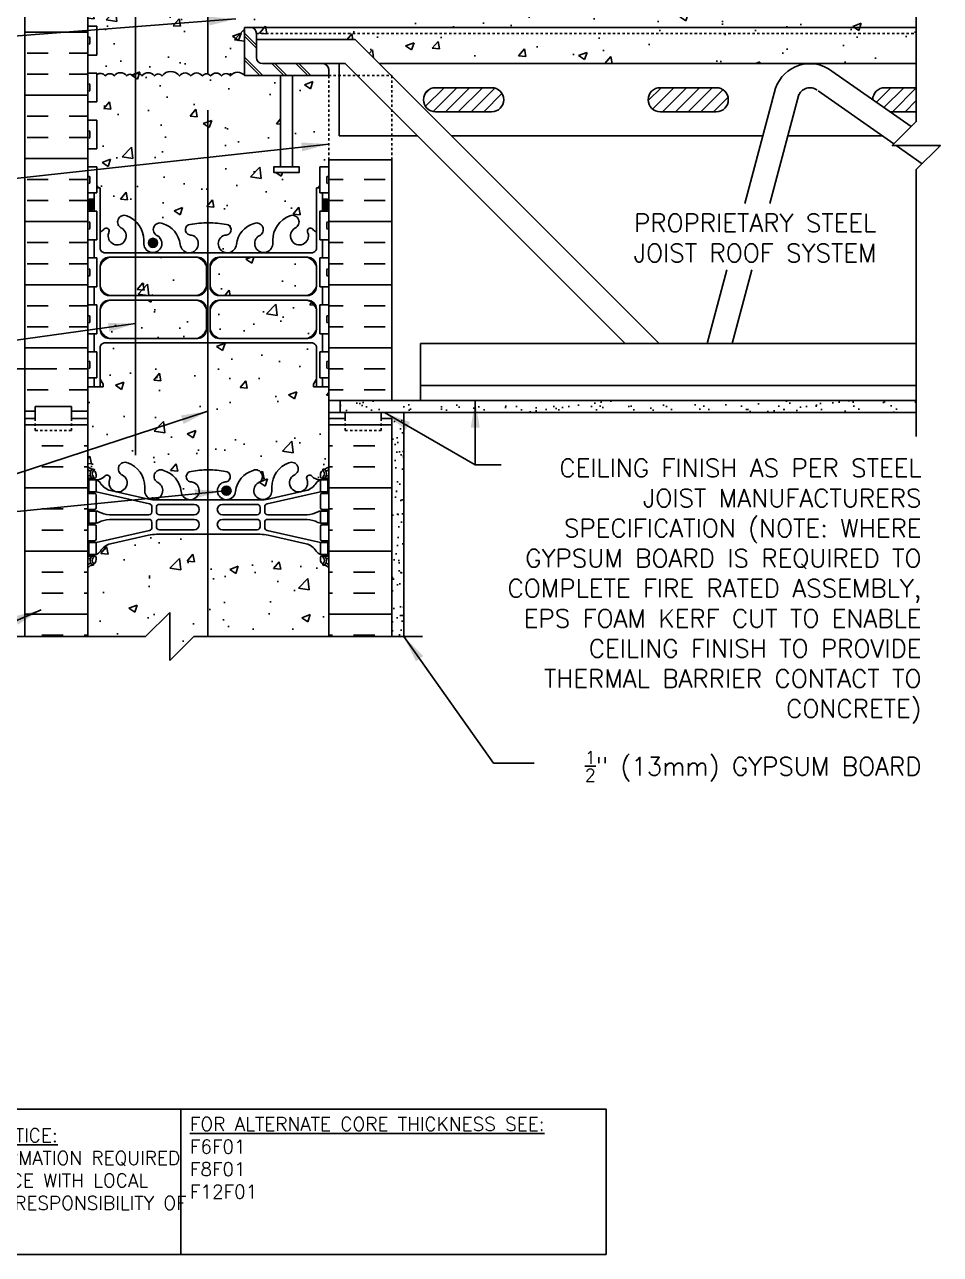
# Model space of a CAD drawing. Header units: inches. Extents: x 186.1 to 244.3, y 174.6 to 253.3.
# Drawn here: x 206.3 to 244.3, y 174.6 to 225.7 of the extents above; entities that cross this region are included whole.
import ezdxf

# ---------------------------------------------------------------- set-up
doc = ezdxf.new("R2010")
doc.units = ezdxf.units.IN
doc.header["$LTSCALE"] = 0.5
doc.header["$MEASUREMENT"] = 0
doc.linetypes.add('DASHED2', pattern=[0.375, 0.25, -0.125])
doc.linetypes.add('HIDDEN2', pattern=[0.1875, 0.125, -0.0625])
for name, color, linetype in [('HATCH', 12, 'Continuous'), ('Hidden2', 12, 'HIDDEN2'), ('line25', 2, 'Continuous'), ('LINE3', 3, 'Continuous'), ('LINE50', 5, 'Continuous'), ('LINE9', 9, 'Continuous'), ('TEXT', 4, 'Continuous'), ('Web_Edge', 9, 'Continuous')]:
    doc.layers.add(name, color=color, linetype=linetype)
doc.styles.add('DIM', font='romans.shx', dxfattribs={"width": 0.7})
doc.styles.add('ROMANS', font='romans.shx', dxfattribs={"height": 0.75})
doc.styles.get("Standard").update_dxf_attribs({"font": 'romans.shx', "height": 0.75})
doc.dimstyles.new('ext_12', dxfattribs={"dimscale": 12, "dimtxt": 0.075, "dimasz": 0.09375, "dimexe": 0.09375, "dimexo": 0.0625, "dimgap": 0.0625, "dimtad": 1, "dimdec": 1, "dimzin": 2, "dimdsep": 46, "dimlunit": 4, "dimtxsty": 'DIM', "dimcen": 0.09, "dimdle": 0.09375, "dimclrt": 4, "dimadec": 0, "dimazin": 0, "dimtfac": 1, "dimtdec": 1, "dimtmove": 2, "dimatfit": 3, "dimfxl": 1, "dimfrac": 2, "dimtolj": 1, "dimtzin": 0, "dimarcsym": 0})

msp = doc.modelspace()

# ---------------------------------------------------------------- hatches: boundary and pattern name
at = {"layer": 'HATCH'}
h = msp.add_hatch(dxfattribs=at)
h.set_pattern_fill('AR-CONC', color=256, scale=0.5)
h.set_pattern_definition([(50, (0, 0), (3.5863, -0.31376), [0.375, -4.125]), (355, (0, 0), (-0.693757, 3.76096), [0.3, -3.3]), (100.4514, (0.299, -0.026), (2.892544, 3.4472), [0.3187, -3.50571]), (46.1842, (0, 1), (5.336207, -0.827596), [0.5625, -6.1875]), (96.6356, (0.4447, 0.931), (4.67331, 4.87059), [0.47805, -5.25857]), (351.1842, (0, 1), (4.67331, 4.87059), [0.45, -4.95]), (21, (0.5, 0.75), (2.984535, -2.013094), [0.375, -4.125]), (326, (0.5, 0.75), (1.216577, 3.62575), [0.3, -3.3]), (71.4514, (0.7487, 0.5822), (4.201112, 1.612656), [0.3187, -3.50571]), (37.5, (0, 0), (0.0607993, 1.6644693), [0, -3.26, 0, -3.35, 0, -3.3125]), (7.5, (0, 0), (1.315348, 1.972059), [0, -1.91, 0, -3.185, 0, -1.2625]), (327.5, (-1.115, 0), (2.669112, -0.1127744), [0, -1.25, 0, -3.9, 0, -5.175]), (317.5, (-1.615, 0), (2.915931, 0.500525), [0, -1.625, 0, -2.59, 0, -3.675])])
h.paths.add_polyline_path([(218.882, 203.116, 0.08841), (218.736, 203.213), (218.646, 203.213), (218.646, 203.255, -0.249069), (218.536, 203.462), (218.536, 203.529, -0.414214), (218.598, 203.592), (218.646, 203.592), (218.646, 203.662), (218.541, 203.662, -0.155529), (218.365, 203.796, 0.180914), (217.947, 204.107), (216.366, 204.46, 0.054974), (216.039, 204.496), (213.882, 204.496), (211.724, 204.496, 0.054974), (211.397, 204.46), (209.816, 204.107, 0.180914), (209.398, 203.796, -0.155529), (209.223, 203.662), (209.118, 203.662), (209.118, 203.592), (209.165, 203.592, -0.414214), (209.228, 203.529), (209.228, 203.462, -0.249069), (209.118, 203.255), (209.118, 203.213), (209.028, 203.213, 0.088416), (208.882, 203.116), (208.882, 200.249), (211.278, 200.249), (212.278, 201.249), (212.278, 200.249), (212.278, 199.249), (213.278, 200.249), (218.882, 200.249)])
h.paths.add_polyline_path([(218.882, 210.628), (218.252, 210.628), (218.252, 210.74), (218.372, 210.94), (218.372, 212.302, 0.268138), (218.21, 212.45), (209.553, 212.45, 0.268156), (209.392, 212.302), (209.392, 210.94), (209.512, 210.74), (209.512, 210.628), (208.882, 210.628), (208.882, 209.308), (208.882, 207.308, 0.088416), (209.028, 207.211), (209.118, 207.211), (209.118, 207.169, -0.249069), (209.228, 206.962), (209.228, 206.894, -0.414214), (209.165, 206.832), (209.118, 206.832), (209.118, 206.762), (209.223, 206.762, 0.231736), (209.58, 206.913, -0.8344), (209.792, 206.787), (209.78, 206.766, 2.155404), (210.319, 206.96, -1), (210.532, 207.471, -0.311223), (211.241, 206.455), (211.241, 206.29, 1.661382), (211.802, 206.643, -1), (212.015, 207.154, -0.30095), (212.752, 206.282, 1.661382), (213.313, 206.635, 0.055617), (213.133, 206.68, -0.843243), (213.168, 207.113, -0.047544), (213.882, 207.177, -0.047544), (214.595, 207.113, -0.843243), (214.63, 206.68, 0.055617), (214.45, 206.635, 1.661382), (215.011, 206.282, -0.30095), (215.748, 207.154, -1), (215.961, 206.643, 1.661382), (216.522, 206.29), (216.522, 206.455, -0.311223), (217.231, 207.471, -1), (217.444, 206.96, 2.155404), (217.983, 206.766), (217.971, 206.787, -0.834375), (218.183, 206.913, 0.23174), (218.541, 206.762), (218.646, 206.762), (218.646, 206.832), (218.598, 206.832, -0.414214), (218.536, 206.894), (218.536, 206.962, -0.249069), (218.646, 207.169), (218.646, 207.211), (218.736, 207.211, 0.08841), (218.882, 207.308), (218.882, 209.308)])
h.paths.add_polyline_path([(213.805, 213.853, 0.225652), (213.43, 214.228), (209.767, 214.228, 0.225652), (209.392, 213.853), (209.392, 213.012, 0.225652), (209.767, 212.637), (213.43, 212.637, 0.225652), (213.805, 213.012)])
h.paths.add_polyline_path([(213.805, 215.635, 0.225652), (213.43, 216.01), (209.767, 216.01, 0.225652), (209.392, 215.635), (209.392, 214.794, 0.225652), (209.767, 214.419), (213.43, 214.419, 0.225652), (213.805, 214.794)])
h.paths.add_polyline_path([(218.372, 215.635, 0.225652), (217.997, 216.01), (214.333, 216.01, 0.225652), (213.958, 215.635), (213.958, 214.794, 0.225652), (214.333, 214.419), (217.997, 214.419, 0.225652), (218.372, 214.794)])
h.paths.add_polyline_path([(218.372, 213.853, 0.225652), (217.997, 214.228), (214.333, 214.228, 0.225652), (213.958, 213.853), (213.958, 213.012, 0.225652), (214.333, 212.637), (217.997, 212.637, 0.225652), (218.372, 213.012)])
h.paths.add_polyline_path([(216.882, 223.558), (215.382, 223.558, 0.506889), (214.808, 223.545, 0.520567), (214.434, 223.545, 0.520567), (213.979, 223.545, 0.520567), (213.638, 223.545, 0.520567), (213.155, 223.545, 0.520567), (212.681, 223.545, 0.520567), (211.96, 223.545, 0.520567), (211.64, 223.545, 0.520567), (211.128, 223.545, 0.520567), (210.758, 223.545, 0.520567), (210.491, 223.545, 0.520567), (209.974, 223.545, 0.520567), (209.608, 223.545, 0.439943), (209.246, 223.593), (209.246, 222.463), (208.882, 222.463), (208.882, 221.713), (209.246, 221.713), (209.246, 220.513), (208.882, 220.513), (208.882, 219.763), (209.246, 219.763), (209.246, 218.979, -0.385423), (209.292, 218.929), (209.292, 218.899), (209.392, 218.899), (209.392, 217.062, 0.108933), (209.544, 217.175, -0.8344), (209.756, 217.05), (209.744, 217.028, 2.155404), (210.283, 217.223, -1), (210.496, 217.734, -0.311223), (211.205, 216.718), (211.205, 216.553, 1.661382), (211.766, 216.905, -1), (211.979, 217.417, -0.30095), (212.716, 216.544, 1.661382), (213.277, 216.897, 0.055617), (213.097, 216.943, -0.843243), (213.132, 217.375, -0.049932), (213.882, 217.439, -0.049932), (214.631, 217.375, -0.843243), (214.666, 216.943, 0.055617), (214.486, 216.897, 1.661382), (215.047, 216.544, -0.30095), (215.784, 217.417, -1), (215.997, 216.905, 1.661382), (216.558, 216.553), (216.558, 216.718, -0.311223), (217.267, 217.734, -1), (217.48, 217.223, 2.155404), (218.019, 217.028), (218.007, 217.05, -0.834375), (218.219, 217.175, 0.10894), (218.372, 217.062), (218.372, 218.899), (218.472, 218.899), (218.472, 218.929, -0.385423), (218.517, 218.979), (218.517, 219.763), (218.882, 219.763), (218.882, 220.058), (218.882, 223.558), (217.382, 223.558), (217.382, 219.766), (217.66, 219.766), (217.66, 219.539), (217.4, 219.539), (217.132, 219.539), (216.603, 219.539), (216.603, 219.766), (216.882, 219.766)])
h.paths.add_polyline_path([(215.382, 225.558), (215.632, 225.558), (243.292, 225.558), (243.292, 226.808), (219.569, 226.808, 0.505123), (219.122, 226.797, 0.520567), (218.609, 226.797, 0.520567), (218.002, 226.797, 0.520567), (217.412, 226.797, 0.520567), (216.844, 226.797, 0.520567), (216.426, 226.797, 0.520567), (215.784, 226.797, 0.520567), (215.289, 226.797, 0.520567), (214.812, 226.797, 0.520567), (214.37, 226.797, 0.520567), (213.918, 226.797, 0.520567), (213.431, 226.797, 0.520567), (212.905, 226.797, 0.520567), (212.432, 226.797, 0.520567), (211.822, 226.797, 0.520567), (211.451, 226.797, 0.520567), (210.94, 226.797, 0.520567), (210.474, 226.797, 0.520567), (209.962, 226.797, 0.520567), (209.513, 226.797, 0.520567), (209.176, 226.797, 0.399747), (208.882, 226.857), (208.882, 225.613), (209.246, 225.613), (209.246, 224.413), (208.882, 224.413), (208.882, 223.663), (209.246, 223.663), (209.246, 223.593, -0.439943), (209.608, 223.545, -0.520567), (209.974, 223.545, -0.520567), (210.491, 223.545, -0.520567), (210.758, 223.545, -0.520567), (211.128, 223.545, -0.520567), (211.64, 223.545, -0.520567), (211.96, 223.545, -0.520567), (212.681, 223.545, -0.520567), (213.155, 223.545, -0.520567), (213.638, 223.545, -0.520567), (213.979, 223.545, -0.520567), (214.434, 223.545, -0.520567), (214.808, 223.545, -0.506889), (215.382, 223.558)])
h.paths.add_polyline_path([(243.292, 225.308), (215.882, 225.308), (215.882, 225.058), (219.983, 225.058), (220.983, 224.058), (243.292, 224.058)], flags=17)
h.paths.add_polyline_path([(243.292, 225.558), (215.632, 225.558, -0.414214), (215.882, 225.308), (243.292, 225.308)], flags=17)
h.paths.add_polyline_path([(218.882, 229.308, 0.08841), (218.736, 229.405), (218.646, 229.405), (218.646, 229.447, -0.249069), (218.536, 229.654), (218.536, 229.722, -0.414214), (218.598, 229.784), (218.646, 229.784), (218.646, 229.854), (218.541, 229.854, 0.231736), (218.183, 229.703, -0.8344), (217.971, 229.829), (217.983, 229.85, 2.155404), (217.444, 229.656, -1), (217.231, 229.144, -0.311223), (216.522, 230.16), (216.522, 230.325, 1.661382), (215.961, 229.973, -1), (215.748, 229.462, -0.30095), (215.011, 230.334, 1.661382), (214.45, 229.981, 0.055617), (214.63, 229.936, -0.843243), (214.595, 229.503, -0.047544), (213.882, 229.438, -0.047544), (213.168, 229.503, -0.843243), (213.133, 229.936, 0.055617), (213.313, 229.981, 1.661382), (212.752, 230.334, -0.30095), (212.015, 229.462, -1), (211.802, 229.973, 1.661382), (211.241, 230.325), (211.241, 230.16, -0.311223), (210.532, 229.144, -1), (210.319, 229.656, 2.155404), (209.78, 229.85), (209.792, 229.829, -0.834375), (209.58, 229.703, 0.23174), (209.223, 229.854), (209.118, 229.854), (209.118, 229.784), (209.165, 229.784, -0.414214), (209.228, 229.722), (209.228, 229.654, -0.249069), (209.118, 229.447), (209.118, 229.405), (209.028, 229.405, 0.088416), (208.882, 229.308), (208.882, 227.308), (208.882, 226.857, -0.399747), (209.176, 226.797, -0.520567), (209.513, 226.797, -0.520567), (209.962, 226.797, -0.520567), (210.474, 226.797, -0.520567), (210.94, 226.797, -0.520567), (211.451, 226.797, -0.520567), (211.822, 226.797, -0.520567), (212.432, 226.797, -0.520567), (212.905, 226.797, -0.520567), (213.431, 226.797, -0.520567), (213.918, 226.797, -0.520567), (214.37, 226.797, -0.520567), (214.812, 226.797, -0.520567), (215.289, 226.797, -0.520567), (215.784, 226.797, -0.520567), (216.426, 226.797, -0.520567), (216.844, 226.797, -0.520567), (217.412, 226.797, -0.520567), (218.002, 226.797, -0.520567), (218.609, 226.797, -0.520567), (219.122, 226.797, -0.505123), (219.569, 226.808), (219.569, 227.308), (218.882, 227.308)])
h.paths.add_polyline_path([(218.646, 233.361), (218.646, 233.403), (218.736, 233.403, 0.08841), (218.882, 233.5), (218.882, 236.308), (213.02, 236.308), (212.02, 237.308), (212.02, 235.308), (211.02, 236.308), (208.882, 236.308), (208.882, 233.5, 0.088416), (209.028, 233.403), (209.118, 233.403), (209.118, 233.361, -0.249069), (209.228, 233.154), (209.228, 233.087, -0.414214), (209.165, 233.024), (209.118, 233.024), (209.118, 232.954), (209.223, 232.954, -0.155529), (209.398, 232.82, 0.180914), (209.816, 232.509), (211.397, 232.156, 0.054974), (211.724, 232.12), (213.882, 232.12), (216.039, 232.12, 0.054974), (216.366, 232.156), (217.947, 232.509, 0.180914), (218.365, 232.82, -0.155529), (218.541, 232.954), (218.646, 232.954), (218.646, 233.024), (218.598, 233.024, -0.414214), (218.536, 233.087), (218.536, 233.154, -0.249069)])
h.paths.add_polyline_path([(218.882, 241.871, 0.08841), (218.736, 241.969), (218.646, 241.969), (218.646, 242.011, -0.249069), (218.536, 242.218), (218.536, 242.285, -0.414214), (218.598, 242.348), (218.646, 242.348), (218.646, 242.418), (218.541, 242.418, -0.155529), (218.365, 242.552, 0.180914), (217.947, 242.863), (216.366, 243.216, 0.054974), (216.039, 243.252), (213.882, 243.252), (211.724, 243.252, 0.054974), (211.397, 243.216), (209.816, 242.863, 0.180914), (209.398, 242.552, -0.155529), (209.223, 242.418), (209.118, 242.418), (209.118, 242.348), (209.165, 242.348, -0.414214), (209.228, 242.285), (209.228, 242.218, -0.249069), (209.118, 242.011), (209.118, 241.969), (209.028, 241.969, 0.088416), (208.882, 241.871), (208.882, 238.808), (211.02, 238.808), (212.02, 237.808), (212.02, 239.808), (213.02, 238.808), (218.882, 238.808)])
h.paths.add_polyline_path([(218.882, 246.784, 0.336749), (218.22, 246.679, 0.520567), (217.833, 246.679, 0.520567), (217.333, 246.679, 0.259173), (216.882, 246.898, 0.259173), (216.43, 246.679, 0.520567), (215.93, 246.679, 0.520567), (215.543, 246.679, 0.336749), (214.882, 246.784, 0.336749), (214.22, 246.679, 0.520567), (213.833, 246.679, 0.520567), (213.333, 246.679, 0.520567), (212.486, 246.679, 0.520567), (212.204, 246.679, 0.520567), (211.309, 246.679, 0.520567), (210.57, 246.679, 0.520567), (209.877, 246.679, 0.520567), (209.656, 246.679, 0.321585), (208.882, 246.704), (208.882, 246.064, 0.088416), (209.028, 245.966), (209.118, 245.966), (209.118, 245.925, -0.249069), (209.228, 245.718), (209.228, 245.65, -0.414214), (209.165, 245.588), (209.118, 245.588), (209.118, 245.518), (209.223, 245.518, 0.231736), (209.58, 245.669, -0.8344), (209.792, 245.543), (209.78, 245.522, 2.155404), (210.319, 245.716, -1), (210.532, 246.227, -0.311223), (211.241, 245.211), (211.241, 245.046, 1.661382), (211.802, 245.399, -1), (212.015, 245.91, -0.30095), (212.752, 245.038, 1.661382), (213.313, 245.391, 0.055617), (213.133, 245.436, -0.843243), (213.168, 245.868, -0.047544), (213.882, 245.933, -0.047544), (214.595, 245.868, -0.843243), (214.63, 245.436, 0.055617), (214.45, 245.391, 1.661382), (215.011, 245.038, -0.30095), (215.748, 245.91, -1), (215.961, 245.399, 1.661382), (216.522, 245.046), (216.522, 245.211, -0.311223), (217.231, 246.227, -1), (217.444, 245.716, 2.155404), (217.983, 245.522), (217.971, 245.543, -0.834375), (218.183, 245.669, 0.23174), (218.541, 245.518), (218.646, 245.518), (218.646, 245.588), (218.598, 245.588, -0.414214), (218.536, 245.65), (218.536, 245.718, -0.249069), (218.646, 245.925), (218.646, 245.966), (218.736, 245.966, 0.08841), (218.882, 246.064)])
h = msp.add_hatch(dxfattribs=at)
h.set_pattern_fill('INSUL', color=256, scale=7, style=0)
h.set_pattern_definition([(0, (220.3514, 217.4926), (0, 2.625), []), (0, (220.3514, 218.3676), (0, 2.625), [0.875, -0.875]), (0, (220.3514, 219.2426), (0, 2.625), [0.875, -0.875])])
h.paths.add_polyline_path([(221.507, 220.058), (218.882, 220.058), (218.882, 210.058), (221.507, 210.058)])
h.paths.add_polyline_path([(206.257, 209.308), (206.694, 209.308), (206.694, 209.808), (208.194, 209.808), (208.194, 209.308), (208.882, 209.308), (208.882, 227.308), (208.194, 227.308), (208.194, 227.808), (206.694, 227.808), (206.694, 227.308), (206.257, 227.308)])
h = msp.add_hatch(dxfattribs=at)
h.set_pattern_fill('ANSI31', color=256, scale=3, style=0)
h.set_pattern_definition([(45, (233.52836, 222.30453), (-0.265165, 0.265165), [])])
h.paths.add_polyline_path([(234.982, 222.058, 1), (234.982, 223.058), (232.65, 223.058, 1), (232.65, 222.058)])
h.paths.add_polyline_path([(225.651, 223.058), (223.319, 223.058, 1), (223.319, 222.058), (225.651, 222.058, 1)])
edge = h.paths.add_edge_path()
edge.add_line((243.292, 222.058), (243.292, 223.058))
edge.add_line((243.292, 223.058), (241.981, 223.058))
edge.add_arc((241.981, 222.558), 0.5, 90, 179.9508)
edge.add_line((241.482, 222.558), (242.196, 222.058))
edge.add_line((242.196, 222.058), (243.292, 222.058))
h = msp.add_hatch(dxfattribs=at)
h.set_pattern_fill('AR-SAND', color=256, scale=0.5, style=0)
h.set_pattern_definition([(37.5, (228.852, 209.8042), (-0.031497, 0.963412), [0, -0.76, 0, -0.85, 0, -0.8125]), (7.5, (228.852, 209.8042), (0.88489, 1.41107), [0, -0.41, 0, -0.685, 0, -0.2625]), (327.5, (228.237, 209.8042), (1.55707, 0.00283), [0, -0.25, 0, -0.9, 0, -1.175]), (317.5, (228.237, 209.8042), (1.50306, 0.43884), [0, -0.125, 0, -0.59, 0, -0.675])])
h.paths.add_polyline_path([(221.507, 206.773), (222.007, 205.824), (222.007, 209.558), (221.507, 209.558)])
h.paths.add_polyline_path([(221.507, 200.249), (222.007, 200.249), (222.007, 205.824), (221.507, 206.773)])
h.paths.add_polyline_path([(243.292, 209.558), (243.292, 210.058), (219.36, 210.058), (219.36, 209.558)])
h = msp.add_hatch(dxfattribs=at)
h.set_pattern_fill('INSUL', color=256, scale=7, style=0)
h.set_pattern_definition([(0, (-2717.28, -205.7016), (0, 2.625), []), (0, (-2717.28, -204.8266), (0, 2.625), [0.875, -0.875]), (0, (-2717.28, -203.9516), (0, 2.625), [0.875, -0.875])])
h.paths.add_polyline_path([(206.257, 200.249), (208.882, 200.249), (208.882, 209.308), (208.194, 209.308), (208.194, 209.808), (206.694, 209.808), (206.694, 209.308), (206.257, 209.308)])
h = msp.add_hatch(dxfattribs=at)
h.set_pattern_fill('INSUL', color=256, scale=7, style=0)
h.set_pattern_definition([(180, (3145.043, -205.7016), (0, 2.625), []), (180, (3145.043, -204.8266), (0, 2.625), [0.875, -0.875]), (180, (3145.043, -203.9516), (0, 2.625), [0.875, -0.875])])
h.paths.add_polyline_path([(218.882, 200.249), (221.507, 200.249), (221.507, 209.308), (221.069, 209.308), (221.069, 209.808), (219.569, 209.808), (219.569, 209.308), (218.882, 209.308)])
h = msp.add_hatch(dxfattribs=at)
h.set_pattern_fill('AR-SAND', color=256, scale=0.5, style=0)
h.set_pattern_definition([(37.5, (102.3971, 29.0848), (-0.0314967, 0.963412), [0, -0.76, 0, -0.85, 0, -0.8125]), (7.5, (102.3971, 29.0848), (0.884888, 1.411073), [0, -0.41, 0, -0.685, 0, -0.2625]), (327.5, (101.7821, 29.0848), (1.557071, 0.0028295), [0, -0.25, 0, -0.9, 0, -1.175]), (317.5, (101.7821, 29.0848), (1.503063, 0.438838), [0, -0.125, 0, -0.59, 0, -0.675])])
h.paths.add_polyline_path([(221.507, 206.773), (222.007, 205.824), (222.007, 209.558), (221.507, 209.558)])
h.paths.add_polyline_path([(221.507, 200.249), (222.007, 200.249), (222.007, 205.824), (221.507, 206.773)])
at = {"layer": 'LINE3'}
h = msp.add_hatch(color=256, dxfattribs=at)
h.paths.add_polyline_path([(211.763, 216.576, -0.831395), (211.394, 216.576)])
h.paths.add_polyline_path([(211.766, 216.61, -0.045935), (211.763, 216.576), (211.394, 216.576, -0.045935), (211.391, 216.61, -1)])
h = msp.add_hatch(color=256, dxfattribs=at)
h.paths.add_polyline_path([(214.822, 206.344, 0.831395), (214.453, 206.344)])
h.paths.add_polyline_path([(214.825, 206.31, 0.045935), (214.822, 206.344), (214.453, 206.344, 0.045935), (214.45, 206.31, 1)])

# ---------------------------------------------------------------- linework, layer by layer
at = {"layer": 'HATCH'}
for p, q in [((215.382, 225.322), (215.882, 224.822)), ((215.382, 225.197), (215.882, 224.697)), ((215.382, 224.322), (216.146, 223.558)), ((215.382, 224.197), (216.021, 223.558)), ((216.521, 224.058), (217.021, 223.558)), ((216.646, 224.058), (217.146, 223.558)), ((217.521, 224.058), (218.021, 223.558)), ((217.646, 224.058), (218.146, 223.558))]:
    msp.add_line(p, q, dxfattribs=at)
msp.add_lwpolyline([(215.382, 223.558, 0.506889), (214.808, 223.545, 0.520567), (214.434, 223.545, 0.520567), (213.979, 223.545, 0.520567), (213.638, 223.545, 0.520567), (213.155, 223.545, 0.520567), (212.681, 223.545, 0.520567), (211.96, 223.545, 0.520567), (211.64, 223.545, 0.520567), (211.128, 223.545, 0.520567), (210.758, 223.545, 0.520567), (210.491, 223.545, 0.520567), (209.974, 223.545, 0.520567), (209.608, 223.545, 0.439943), (209.246, 223.593)], format="xyb", dxfattribs=at)
at = {"layer": 'Hidden2', "linetype": 'HIDDEN2'}
msp.add_line((215.882, 225.308), (243.292, 225.308), dxfattribs=at)
at = {"layer": 'Hidden2'}
for p, q in [((218.882, 220.058), (218.882, 223.558)), ((218.882, 223.558), (221.507, 223.558)), ((221.507, 223.558), (221.507, 220.058))]:
    msp.add_line(p, q, dxfattribs=at)
at = {"layer": 'line25'}
for p, q in [((208.882, 227.308), (208.882, 225.613)), ((208.882, 225.613), (208.882, 209.308)), ((208.882, 225.613), (209.246, 225.613)), ((208.882, 225.613), (209.246, 225.613)), ((209.246, 224.413), (209.246, 225.613)), ((215.382, 225.558), (215.382, 223.558)), ((215.382, 225.558), (215.632, 225.558)), ((215.882, 225.308), (215.882, 224.308)), ((208.882, 224.413), (209.246, 224.413)), ((216.132, 224.058), (218.632, 224.058)), ((208.882, 223.663), (209.246, 223.663)), ((209.246, 222.463), (209.246, 223.663)), ((215.382, 223.558), (218.882, 223.558)), ((216.882, 219.766), (216.882, 223.558)), ((217.382, 219.766), (217.382, 223.558)), ((218.882, 223.558), (218.882, 223.808)), ((208.882, 222.463), (209.246, 222.463)), ((208.882, 221.713), (209.246, 221.713)), ((209.246, 220.513), (209.246, 221.713)), ((208.882, 220.513), (209.246, 220.513)), ((218.882, 209.308), (218.882, 220.058)), ((218.882, 220.058), (221.507, 220.058)), ((208.882, 219.763), (209.246, 219.763)), ((209.246, 219.763), (209.246, 218.683)), ((218.882, 219.763), (218.517, 219.763)), ((218.517, 219.763), (218.517, 218.683)), ((208.882, 218.683), (209.246, 218.683)), ((218.882, 218.683), (218.517, 218.683)), ((208.882, 217.933), (209.246, 217.933)), ((209.246, 216.733), (209.246, 217.933)), ((218.882, 217.933), (218.517, 217.933)), ((218.517, 216.733), (218.517, 217.933)), ((208.882, 216.733), (209.246, 216.733)), ((218.882, 216.733), (218.517, 216.733)), ((208.882, 215.983), (209.246, 215.983)), ((209.246, 214.783), (209.246, 215.983)), ((218.882, 215.983), (218.517, 215.983)), ((218.517, 214.783), (218.517, 215.983)), ((208.882, 214.783), (209.246, 214.783)), ((218.882, 214.783), (218.517, 214.783)), ((208.882, 214.033), (209.246, 214.033)), ((209.246, 212.833), (209.246, 214.033)), ((218.882, 214.033), (218.517, 214.033)), ((218.517, 212.833), (218.517, 214.033)), ((208.882, 212.833), (209.246, 212.833)), ((218.882, 212.833), (218.517, 212.833)), ((208.882, 212.083), (209.246, 212.083)), ((209.246, 212.083), (209.246, 211.003)), ((218.882, 212.083), (218.517, 212.083)), ((218.517, 212.083), (218.517, 211.003)), ((208.882, 211.003), (209.246, 211.003)), ((218.882, 211.003), (218.517, 211.003)), ((219.36, 210.058), (219.36, 209.558)), ((208.882, 209.308), (208.882, 200.249)), ((218.882, 209.308), (218.882, 200.249))]:
    msp.add_line(p, q, dxfattribs=at)
for points in [[(217.132, 219.766), (216.603, 219.766), (216.603, 219.539), (217.132, 219.539)], [(217.132, 219.766), (217.66, 219.766), (217.66, 219.539), (217.4, 219.539)], [(217.4, 219.539), (217.132, 219.539)]]:
    msp.add_lwpolyline(points, dxfattribs=at)
for centre, start, end in [((215.632, 225.308), 0, 90), ((216.132, 224.308), 180, 270), ((218.632, 223.808), 0, 90)]:
    msp.add_arc(centre, 0.25, start, end, dxfattribs=at)
at = {"layer": 'LINE3'}
for p, q in [((210.858, 236.308), (210.858, 207.79)), ((213.868, 236.308), (213.868, 223.626)), ((213.868, 222.126), (213.868, 200.249))]:
    msp.add_line(p, q, dxfattribs=at)
for centre in [(211.579, 216.61), (214.637, 206.31)]:
    msp.add_circle(centre, 0.188, dxfattribs=at)
at = {"layer": 'LINE50'}
for p, q in [((206.257, 209.308), (206.257, 227.308)), ((221.507, 210.058), (221.507, 220.058)), ((206.257, 200.249), (206.257, 209.308)), ((221.507, 200.249), (221.507, 209.308))]:
    msp.add_line(p, q, dxfattribs=at)
for points in [[(208.882, 209.308), (208.194, 209.308), (208.194, 209.808), (206.694, 209.808), (206.694, 209.308), (206.257, 209.308)], [(206.257, 209.308), (206.694, 209.308), (206.694, 209.808), (208.194, 209.808), (208.194, 209.308), (208.882, 209.308)], [(221.507, 209.308), (221.069, 209.308), (221.069, 209.558), (219.569, 209.558), (219.569, 209.308), (218.882, 209.308)]]:
    msp.add_lwpolyline(points, dxfattribs=at)
at = {"layer": 'LINE9'}
for p, q in [((215.632, 225.558), (243.292, 225.558)), ((208.882, 224.903), (208.882, 225.123)), ((208.882, 225.068), (208.882, 225.068)), ((208.882, 224.958), (208.882, 224.958)), ((208.922, 225.163), (208.922, 225.163)), ((208.962, 224.903), (208.962, 225.123)), ((219.983, 225.058), (215.882, 225.058)), ((219.983, 225.058), (232.608, 212.433)), ((208.922, 224.863), (208.922, 224.863)), ((218.632, 224.058), (219.569, 224.058)), ((219.319, 224.058), (219.319, 221.058)), ((219.569, 224.058), (231.194, 212.433)), ((220.983, 224.058), (243.292, 224.058)), ((237.723, 224.058), (239.223, 224.058)), ((239.788, 223.744), (243.079, 221.44)), ((208.882, 222.953), (208.882, 223.173)), ((208.882, 223.118), (208.882, 223.118)), ((208.882, 223.008), (208.882, 223.008)), ((208.922, 223.213), (208.922, 223.213)), ((208.922, 222.913), (208.922, 222.913)), ((208.962, 222.953), (208.962, 223.173)), ((225.651, 223.058), (223.319, 223.058)), ((234.982, 223.058), (232.65, 223.058)), ((236.166, 218.246), (237.449, 223.035)), ((239.214, 222.925), (242.361, 220.722)), ((243.292, 223.058), (241.981, 223.058)), ((237.201, 218.246), (238.415, 222.776)), ((223.319, 222.058), (225.651, 222.058)), ((232.65, 222.058), (234.982, 222.058)), ((242.196, 222.058), (243.292, 222.058)), ((208.882, 221.003), (208.882, 221.223)), ((208.882, 221.168), (208.882, 221.168)), ((208.882, 221.058), (208.882, 221.058)), ((208.922, 221.263), (208.922, 221.263)), ((208.922, 220.963), (208.922, 220.963)), ((208.962, 221.003), (208.962, 221.223)), ((219.319, 221.058), (222.569, 221.058)), ((223.983, 221.058), (236.919, 221.058)), ((237.955, 221.058), (241.881, 221.058)), ((242.46, 220.652), (243.537, 219.898)), ((244.204, 220.652), (244.255, 220.616)), ((208.882, 219.113), (208.882, 219.333)), ((208.882, 219.278), (208.882, 219.278)), ((208.922, 219.373), (208.922, 219.373)), ((208.962, 219.113), (208.962, 219.333)), ((218.802, 219.113), (218.802, 219.333)), ((218.842, 219.373), (218.842, 219.373)), ((218.882, 219.113), (218.882, 219.333)), ((218.882, 219.278), (218.882, 219.278)), ((208.882, 219.168), (208.882, 219.168)), ((208.922, 219.073), (208.922, 219.073)), ((218.842, 219.073), (218.842, 219.073)), ((218.882, 219.168), (218.882, 219.168)), ((208.882, 217.223), (208.882, 217.443)), ((208.882, 217.388), (208.882, 217.388)), ((208.882, 217.278), (208.882, 217.278)), ((208.922, 217.483), (208.922, 217.483)), ((208.962, 217.223), (208.962, 217.443)), ((218.802, 217.223), (218.802, 217.443)), ((218.842, 217.483), (218.842, 217.483)), ((218.882, 217.223), (218.882, 217.443)), ((218.882, 217.388), (218.882, 217.388)), ((218.882, 217.278), (218.882, 217.278)), ((208.922, 217.183), (208.922, 217.183)), ((218.842, 217.183), (218.842, 217.183)), ((208.882, 215.273), (208.882, 215.493)), ((208.882, 215.438), (208.882, 215.438)), ((208.882, 215.328), (208.882, 215.328)), ((208.922, 215.533), (208.922, 215.533)), ((208.922, 215.233), (208.922, 215.233)), ((208.962, 215.273), (208.962, 215.493)), ((218.802, 215.273), (218.802, 215.493)), ((218.842, 215.533), (218.842, 215.533)), ((218.842, 215.233), (218.842, 215.233)), ((218.882, 215.273), (218.882, 215.493)), ((218.882, 215.438), (218.882, 215.438)), ((218.882, 215.328), (218.882, 215.328)), ((234.608, 212.433), (235.425, 215.482)), ((235.644, 212.433), (236.461, 215.482)), ((208.882, 213.323), (208.882, 213.543)), ((208.882, 213.488), (208.882, 213.488)), ((208.882, 213.378), (208.882, 213.378)), ((208.922, 213.583), (208.922, 213.583)), ((208.922, 213.283), (208.922, 213.283)), ((208.962, 213.323), (208.962, 213.543)), ((218.802, 213.323), (218.802, 213.543)), ((218.842, 213.583), (218.842, 213.583)), ((218.842, 213.283), (218.842, 213.283)), ((218.882, 213.323), (218.882, 213.543)), ((218.882, 213.488), (218.882, 213.488)), ((218.882, 213.378), (218.882, 213.378)), ((222.694, 212.433), (243.292, 212.433)), ((222.694, 210.058), (222.694, 212.433)), ((208.882, 211.653), (208.882, 211.433)), ((208.882, 211.598), (208.882, 211.598)), ((208.922, 211.693), (208.922, 211.693)), ((208.962, 211.653), (208.962, 211.433)), ((218.802, 211.653), (218.802, 211.433)), ((218.842, 211.693), (218.842, 211.693)), ((218.882, 211.653), (218.882, 211.433)), ((218.882, 211.598), (218.882, 211.598)), ((205.746, 211.371), (207.592, 211.371)), ((208.882, 211.488), (208.882, 211.488)), ((208.922, 211.393), (208.922, 211.393)), ((218.842, 211.393), (218.842, 211.393)), ((218.882, 211.488), (218.882, 211.488)), ((222.694, 210.683), (243.292, 210.683)), ((218.882, 210.058), (243.292, 210.058)), ((218.882, 209.558), (243.292, 209.558)), ((222.007, 200.249), (222.007, 209.558)), ((212.278, 201.249), (211.278, 200.249)), ((212.278, 200.249), (212.278, 201.249)), ((200.297, 200.249), (211.278, 200.249)), ((212.278, 200.249), (212.278, 199.249)), ((212.278, 199.249), (213.278, 200.249)), ((213.278, 200.249), (222.783, 200.249))]:
    msp.add_line(p, q, dxfattribs=at)
msp.add_lwpolyline([(243.292, 232.747), (243.292, 221.652), (242.292, 220.652), (244.292, 220.652), (243.292, 219.652), (243.292, 208.558)], dxfattribs=at)
at = {"layer": 'LINE9', "linetype": 'DASHED2', "ltscale": 0.15}
for points in [[(208.194, 209.308), (208.194, 209.308), (208.194, 208.808), (206.694, 208.808), (206.694, 209.308), (206.694, 209.308)], [(208.194, 209.308), (208.194, 209.308), (208.194, 208.808), (206.694, 208.808), (206.694, 209.308), (206.694, 209.308)], [(219.569, 209.308), (219.569, 209.308), (219.569, 208.808), (221.069, 208.808), (221.069, 209.308), (221.069, 209.308)], [(219.569, 209.308), (219.569, 209.308), (219.569, 208.808), (221.069, 208.808), (221.069, 209.308), (221.069, 209.308)]]:
    msp.add_lwpolyline(points, dxfattribs=at)
at = {"layer": 'LINE9'}
for centre, radius, start, end in [((208.922, 225.123), 0.04, 90, 180), ((208.922, 224.903), 0.04, 180, 270), ((208.922, 225.123), 0.04, 360, 90), ((208.922, 224.903), 0.04, 270, 0), ((238.871, 222.557), 1.5, 52.3219, 161.4348), ((208.922, 223.173), 0.04, 90, 180), ((208.922, 222.953), 0.04, 180, 270), ((208.922, 223.173), 0.04, 360, 90), ((208.922, 222.953), 0.04, 270, 0), ((223.319, 222.558), 0.5, 90, 270), ((225.651, 222.558), 0.5, 270, 90), ((232.65, 222.558), 0.5, 90, 270), ((234.982, 222.558), 0.5, 270, 90), ((238.871, 222.557), 0.5, 52.3219, 161.4348), ((241.981, 222.558), 0.5, 90, 179.9508), ((208.922, 221.223), 0.04, 90, 180), ((208.922, 221.003), 0.04, 180, 270), ((208.922, 221.223), 0.04, 360, 90), ((208.922, 221.003), 0.04, 270, 0), ((208.922, 219.333), 0.04, 90, 180), ((208.922, 219.333), 0.04, 360, 90), ((218.842, 219.333), 0.04, 90, 180), ((218.842, 219.333), 0.04, 0, 90), ((208.922, 219.113), 0.04, 180, 270), ((208.922, 219.113), 0.04, 270, 0), ((218.842, 219.113), 0.04, 180, 270), ((218.842, 219.113), 0.04, 270, 0), ((208.922, 217.443), 0.04, 90, 180), ((208.922, 217.223), 0.04, 180, 270), ((208.922, 217.443), 0.04, 360, 90), ((208.922, 217.223), 0.04, 270, 0), ((218.842, 217.443), 0.04, 90, 180), ((218.842, 217.223), 0.04, 180, 270), ((218.842, 217.443), 0.04, 0, 90), ((218.842, 217.223), 0.04, 270, 0), ((208.922, 215.493), 0.04, 90, 180), ((208.922, 215.273), 0.04, 180, 270), ((208.922, 215.493), 0.04, 360, 90), ((208.922, 215.273), 0.04, 270, 0), ((218.842, 215.493), 0.04, 90, 180), ((218.842, 215.273), 0.04, 180, 270), ((218.842, 215.493), 0.04, 0, 90), ((218.842, 215.273), 0.04, 270, 0), ((208.922, 213.543), 0.04, 90, 180), ((208.922, 213.323), 0.04, 180, 270), ((208.922, 213.543), 0.04, 360, 90), ((208.922, 213.323), 0.04, 270, 0), ((218.842, 213.543), 0.04, 90, 180), ((218.842, 213.323), 0.04, 180, 270), ((218.842, 213.543), 0.04, 0, 90), ((218.842, 213.323), 0.04, 270, 0), ((208.922, 211.653), 0.04, 90, 180), ((208.922, 211.653), 0.04, 0, 90), ((218.842, 211.653), 0.04, 90, 180), ((218.842, 211.653), 0.04, 360, 90), ((208.922, 211.433), 0.04, 180, 270), ((208.922, 211.433), 0.04, 270, 0), ((218.842, 211.433), 0.04, 180, 270), ((218.842, 211.433), 0.04, 270, 0)]:
    msp.add_arc(centre, radius, start, end, dxfattribs=at)
at = {"layer": 'TEXT'}
msp.add_lwpolyline([(199.761, 180.609), (212.744, 180.609), (212.744, 174.571), (199.761, 174.571)], close=True, dxfattribs=at)
msp.add_lwpolyline([(212.744, 180.609), (230.405, 180.609), (230.405, 174.571), (212.744, 174.571)], dxfattribs=at)
at = {"layer": 'Web_Edge'}
for p, q in [((209.292, 218.929), (209.292, 218.929)), ((209.292, 218.929), (209.292, 218.899)), ((209.292, 218.899), (209.392, 218.899)), ((209.392, 216.345), (209.392, 218.899)), ((218.472, 218.899), (218.372, 218.899)), ((218.372, 216.345), (218.372, 218.899)), ((218.472, 218.929), (218.472, 218.929)), ((218.472, 218.929), (218.472, 218.899)), ((209.142, 218.683), (209.142, 217.933)), ((218.622, 218.683), (218.622, 217.933)), ((209.744, 217.028), (209.756, 217.05)), ((211.205, 216.718), (211.205, 216.553)), ((216.558, 216.718), (216.558, 216.553)), ((218.019, 217.028), (218.007, 217.05)), ((218.21, 216.197), (209.553, 216.197)), ((213.43, 216.01), (209.767, 216.01)), ((217.997, 216.01), (214.333, 216.01)), ((209.392, 215.635), (209.392, 214.794)), ((213.805, 215.635), (213.805, 214.794)), ((213.958, 215.635), (213.958, 214.795)), ((218.372, 215.635), (218.372, 214.794)), ((209.767, 214.419), (213.43, 214.419)), ((209.767, 214.228), (213.43, 214.228)), ((217.997, 214.419), (214.333, 214.419)), ((217.997, 214.228), (214.333, 214.228)), ((209.392, 213.012), (209.392, 213.853)), ((213.805, 213.012), (213.805, 213.853)), ((213.958, 213.011), (213.958, 213.852)), ((218.372, 213.012), (218.372, 213.853)), ((213.43, 212.637), (209.767, 212.637)), ((217.997, 212.637), (214.333, 212.637)), ((209.392, 212.302), (209.392, 210.628)), ((218.21, 212.45), (209.553, 212.45)), ((218.372, 212.302), (218.372, 210.628)), ((209.512, 210.628), (208.882, 210.628)), ((209.512, 210.74), (209.392, 210.94)), ((209.512, 210.74), (209.392, 210.94)), ((209.512, 210.628), (209.512, 210.74)), ((209.512, 210.628), (209.512, 210.74)), ((218.252, 210.74), (218.372, 210.94)), ((218.252, 210.74), (218.372, 210.94)), ((218.252, 210.628), (218.252, 210.74)), ((218.252, 210.628), (218.252, 210.74)), ((218.252, 210.628), (218.882, 210.628)), ((209.028, 207.211), (209.118, 207.211)), ((209.118, 207.211), (209.118, 207.169)), ((218.736, 207.211), (218.646, 207.211)), ((218.646, 207.211), (218.646, 207.169)), ((208.882, 206.932), (208.959, 206.932)), ((208.882, 206.832), (209.165, 206.832)), ((209.028, 206.832), (209.028, 206.762)), ((209.118, 206.832), (209.118, 206.762)), ((209.228, 206.962), (209.228, 206.894)), ((209.78, 206.766), (209.792, 206.787)), ((217.983, 206.766), (217.971, 206.787)), ((218.536, 206.962), (218.536, 206.894)), ((218.882, 206.832), (218.598, 206.832)), ((218.646, 206.832), (218.646, 206.762)), ((218.736, 206.832), (218.736, 206.762)), ((218.882, 206.932), (218.804, 206.932)), ((208.882, 206.192), (209.165, 206.192)), ((209.028, 206.262), (209.028, 206.192)), ((209.118, 206.262), (209.118, 206.192)), ((211.44, 205.765), (209.223, 206.262)), ((209.228, 206.129), (209.228, 205.594)), ((211.397, 205.963), (209.816, 206.316)), ((211.241, 206.455), (211.241, 206.29)), ((216.323, 205.765), (218.541, 206.262)), ((216.366, 205.963), (217.947, 206.316)), ((216.522, 206.455), (216.522, 206.29)), ((218.536, 206.129), (218.536, 205.594)), ((218.882, 206.192), (218.598, 206.192)), ((218.646, 206.262), (218.646, 206.192)), ((218.736, 206.262), (218.736, 206.192)), ((208.882, 205.532), (209.165, 205.532)), ((209.028, 205.532), (209.028, 205.462)), ((209.118, 205.532), (209.118, 205.462)), ((211.538, 205.431), (211.538, 205.643)), ((211.724, 205.927), (213.882, 205.927)), ((211.725, 205.432), (211.725, 205.616)), ((211.85, 205.741), (213.29, 205.741)), ((216.039, 205.927), (213.882, 205.927)), ((215.913, 205.741), (214.473, 205.741)), ((216.038, 205.432), (216.038, 205.616)), ((216.225, 205.431), (216.225, 205.643)), ((218.882, 205.532), (218.598, 205.532)), ((218.646, 205.532), (218.646, 205.462)), ((218.736, 205.532), (218.736, 205.462)), ((209.028, 204.892), (209.028, 204.962)), ((209.118, 204.892), (209.118, 204.962)), ((211.413, 205.306), (209.775, 205.306)), ((211.413, 205.118), (209.775, 205.118)), ((211.538, 204.993), (211.538, 204.78)), ((211.725, 204.992), (211.725, 204.808)), ((211.85, 205.307), (213.29, 205.307)), ((211.85, 205.117), (213.29, 205.117)), ((215.913, 205.307), (214.473, 205.307)), ((215.913, 205.117), (214.473, 205.117)), ((216.038, 204.992), (216.038, 204.808)), ((216.225, 204.993), (216.225, 204.78)), ((216.35, 205.306), (217.988, 205.306)), ((216.35, 205.118), (217.988, 205.118)), ((218.646, 204.892), (218.646, 204.962)), ((218.736, 204.892), (218.736, 204.962)), ((208.882, 204.892), (209.165, 204.892)), ((211.44, 204.658), (209.223, 204.162)), ((209.228, 204.294), (209.228, 204.829)), ((211.397, 204.46), (209.816, 204.107)), ((211.724, 204.496), (213.882, 204.496)), ((211.85, 204.683), (213.29, 204.683)), ((216.039, 204.496), (213.882, 204.496)), ((215.913, 204.683), (214.473, 204.683)), ((216.323, 204.658), (218.541, 204.162)), ((216.366, 204.46), (217.947, 204.107)), ((218.536, 204.294), (218.536, 204.829)), ((218.882, 204.892), (218.598, 204.892)), ((208.882, 204.232), (209.165, 204.232)), ((209.028, 204.162), (209.028, 204.232)), ((209.118, 204.162), (209.118, 204.232)), ((218.882, 204.232), (218.598, 204.232)), ((218.646, 204.162), (218.646, 204.232)), ((218.736, 204.162), (218.736, 204.232)), ((208.882, 203.592), (209.165, 203.592)), ((208.882, 203.492), (208.959, 203.492)), ((209.028, 203.592), (209.028, 203.662)), ((209.118, 203.592), (209.118, 203.662)), ((209.228, 203.462), (209.228, 203.529)), ((218.536, 203.462), (218.536, 203.529)), ((218.882, 203.592), (218.598, 203.592)), ((218.646, 203.592), (218.646, 203.662)), ((218.736, 203.592), (218.736, 203.662)), ((218.882, 203.492), (218.804, 203.492)), ((209.028, 203.213), (209.118, 203.213)), ((209.118, 203.213), (209.118, 203.255)), ((218.646, 203.213), (218.646, 203.255)), ((218.736, 203.213), (218.646, 203.213))]:
    msp.add_line(p, q, dxfattribs=at)
for points in [[(209.092, 217.989), (208.942, 217.989), (208.942, 218.429), (209.092, 218.429)], [(209.052, 218.049), (208.982, 218.049), (208.982, 218.429), (209.052, 218.429)], [(218.672, 217.989), (218.822, 217.989), (218.822, 218.429), (218.672, 218.429)], [(218.712, 218.049), (218.782, 218.049), (218.782, 218.429), (218.712, 218.429)], [(208.923, 206.262), (209.223, 206.262), (209.223, 206.762), (208.923, 206.762)], [(218.841, 206.262), (218.541, 206.262), (218.541, 206.762), (218.841, 206.762)], [(208.923, 204.162), (209.223, 204.162), (209.223, 203.662), (208.923, 203.662)], [(218.841, 204.162), (218.541, 204.162), (218.541, 203.662), (218.841, 203.662)]]:
    msp.add_lwpolyline(points, close=True, dxfattribs=at)
for points in [[(209.142, 217.933), (209.142, 218.683)], [(218.622, 217.933), (218.622, 218.683)], [(209.142, 215.983), (209.142, 216.733)], [(218.622, 215.983), (218.622, 216.733)], [(209.142, 214.033), (209.142, 214.783)], [(218.622, 214.033), (218.622, 214.783)], [(209.142, 212.083), (209.142, 212.833)], [(218.622, 212.083), (218.622, 212.833)], [(209.142, 210.628), (209.142, 211.003)], [(218.622, 210.628), (218.622, 211.003)], [(209.223, 205.212), (209.223, 205.462), (208.923, 205.462), (208.923, 205.212)], [(218.541, 205.212), (218.541, 205.462), (218.841, 205.462), (218.841, 205.212)], [(209.223, 205.212), (209.223, 204.962), (208.923, 204.962), (208.923, 205.212)], [(218.541, 205.212), (218.541, 204.962), (218.841, 204.962), (218.841, 205.212)]]:
    msp.add_lwpolyline(points, dxfattribs=at)
for centre, radius, start, end in [((209.242, 218.929), 0.05, 0, 84.3113), ((218.522, 218.929), 0.05, 95.6888, 180), ((210.389, 217.478), 0.277, 67.32, 247.32), ((210.114, 216.711), 1.092, 0.3332, 69.4825), ((217.649, 216.711), 1.092, 110.5175, 179.6668), ((217.374, 217.478), 0.277, 292.68, 112.68), ((209.639, 217.093), 0.125, 339.6243, 138.9873), ((210.096, 216.898), 0.375, 159.6243, 60.0685), ((211.873, 217.161), 0.277, 67.32, 247.32), ((211.688, 216.424), 1.034, 6.6669, 73.6635), ((213.152, 217.156), 0.22, 95.1835, 255.7396), ((213.828, 213.662), 3.777, 89.1934, 100.6275), ((213.935, 213.662), 3.777, 79.3725, 90.8066), ((214.611, 217.156), 0.22, 284.2604, 84.8165), ((216.075, 216.424), 1.034, 106.3365, 173.3331), ((215.89, 217.161), 0.277, 292.68, 112.68), ((217.668, 216.898), 0.375, 119.9315, 20.3757), ((218.125, 217.093), 0.125, 41.0127, 200.3757), ((209.211, 217.465), 0.441, 294.1187, 318.9873), ((211.579, 216.581), 0.375, 184.2448, 60.0685), ((213.09, 216.572), 0.375, 184.2448, 60.0685), ((212.983, 216.116), 0.834, 69.3729, 82.1063), ((214.673, 216.572), 0.375, 119.9315, 355.7552), ((214.78, 216.116), 0.834, 97.8937, 110.6271), ((216.184, 216.581), 0.375, 119.9315, 355.7552), ((218.552, 217.465), 0.441, 221.0127, 245.8818), ((209.6, 216.411), 0.219, 197.3882, 257.4322), ((218.163, 216.411), 0.219, 282.5678, 342.6083), ((209.973, 215.428), 0.617, 109.5682, 160.4318), ((209.767, 215.635), 0.375, 90, 180), ((213.223, 215.428), 0.617, 19.5682, 70.4318), ((213.43, 215.635), 0.375, 360, 90), ((214.54, 215.428), 0.617, 109.5682, 160.4318), ((214.333, 215.635), 0.375, 90, 180), ((217.79, 215.428), 0.617, 19.5682, 70.4318), ((217.997, 215.635), 0.375, 360, 90), ((209.973, 215.001), 0.617, 199.5682, 250.4318), ((209.767, 214.794), 0.375, 180, 270), ((213.223, 215.001), 0.617, 289.5682, 340.4318), ((213.43, 214.794), 0.375, 270, 0), ((214.54, 215.001), 0.617, 199.5682, 250.4318), ((214.333, 214.794), 0.375, 180, 270), ((217.79, 215.001), 0.617, 289.5682, 340.4318), ((217.997, 214.794), 0.375, 270, 0), ((209.973, 213.646), 0.617, 109.5682, 160.4318), ((209.767, 213.853), 0.375, 90, 180), ((213.223, 213.646), 0.617, 19.5682, 70.4318), ((213.43, 213.853), 0.375, 360, 90), ((214.54, 213.646), 0.617, 109.5682, 160.4318), ((214.333, 213.853), 0.375, 90, 180), ((217.79, 213.646), 0.617, 19.5682, 70.4318), ((217.997, 213.853), 0.375, 360, 90), ((209.973, 213.219), 0.617, 199.5682, 250.4318), ((209.767, 213.012), 0.375, 180, 270), ((213.223, 213.219), 0.617, 289.5682, 340.4318), ((213.43, 213.012), 0.375, 270, 0), ((214.54, 213.219), 0.617, 199.5682, 250.4318), ((214.333, 213.012), 0.375, 180, 270), ((217.79, 213.219), 0.617, 289.5682, 340.4318), ((217.997, 213.012), 0.375, 270, 0), ((209.6, 212.236), 0.219, 102.5678, 162.612), ((218.163, 212.236), 0.219, 17.3917, 77.4322), ((209.228, 207.669), 0.5, 226.2109, 250.5288), ((209.228, 207.669), 0.6, 234.7832, 245.0748), ((209.221, 207.016), 0.25, 140.1145, 222.4609), ((208.965, 207.106), 0.021, 343.464, 63.9957), ((209.063, 207.147), 0.045, 321.448, 139.1879), ((208.978, 206.962), 0.25, 0, 70.5288), ((209.221, 207.016), 0.16, 140.0001, 222.4609), ((210.425, 207.216), 0.277, 67.32, 247.32), ((210.15, 206.449), 1.092, 0.3332, 69.4825), ((211.909, 206.899), 0.277, 67.32, 247.32), ((211.724, 206.162), 1.034, 6.6669, 73.6635), ((213.188, 206.893), 0.22, 95.1835, 255.7396), ((213.864, 203.4), 3.777, 89.7394, 100.6275), ((213.899, 203.4), 3.777, 79.3725, 90.2606), ((214.575, 206.893), 0.22, 284.2604, 84.8165), ((216.039, 206.162), 1.034, 106.3365, 173.3331), ((215.854, 206.899), 0.277, 292.68, 112.68), ((217.613, 206.449), 1.092, 110.5175, 179.6668), ((217.338, 207.216), 0.277, 292.68, 112.68), ((218.786, 206.962), 0.25, 109.4712, 180), ((218.7, 207.147), 0.045, 40.8121, 218.552), ((218.542, 207.016), 0.16, 317.5391, 39.9999), ((218.536, 207.669), 0.5, 289.4712, 313.7878), ((218.542, 207.016), 0.25, 317.5391, 39.8855), ((218.798, 207.106), 0.021, 116.0043, 196.536), ((218.536, 207.669), 0.6, 294.9252, 305.2168), ((208.96, 206.951), 0.0196, 269.4032, 15.4901), ((209.07, 206.878), 0.045, 222.4609, 42.4609), ((209.165, 206.894), 0.0625, 270, 0), ((209.247, 207.202), 0.441, 266.7976, 318.9873), ((209.1, 206.419), 0.364, 34.9775, 70.3387), ((210.023, 207.03), 0.743, 212.7919, 253.8107), ((209.675, 206.831), 0.125, 339.6243, 138.9873), ((210.132, 206.635), 0.375, 159.6243, 60.0685), ((211.615, 206.318), 0.375, 184.2448, 60.0685), ((213.126, 206.31), 0.375, 184.2448, 60.0685), ((213.019, 205.854), 0.834, 69.3729, 82.1063), ((214.637, 206.31), 0.375, 119.9315, 355.7552), ((214.744, 205.854), 0.834, 97.8937, 110.6271), ((216.148, 206.318), 0.375, 119.9315, 355.7552), ((217.632, 206.635), 0.375, 119.9315, 20.3757), ((217.74, 207.03), 0.743, 286.1893, 327.2081), ((218.089, 206.831), 0.125, 41.0127, 200.3757), ((218.516, 207.202), 0.441, 221.0127, 273.2024), ((218.663, 206.419), 0.364, 109.6613, 145.0225), ((218.598, 206.894), 0.0625, 180, 270), ((218.693, 206.878), 0.045, 137.5391, 317.5391), ((218.803, 206.951), 0.0196, 164.5099, 270.5968), ((209.165, 206.129), 0.0625, 0, 90), ((218.598, 206.129), 0.0625, 90, 180), ((209.165, 205.594), 0.0625, 270, 0), ((209.218, 205.243), 0.219, 60.4937, 88.92), ((211.724, 207.427), 1.5, 257.4135, 270), ((211.413, 205.643), 0.125, 0, 77.3767), ((211.85, 205.616), 0.125, 90, 180), ((213.29, 205.524), 0.217, 270, 90), ((214.473, 205.524), 0.217, 90, 270), ((215.913, 205.616), 0.125, 0, 90), ((216.039, 207.427), 1.5, 270, 282.5865), ((216.35, 205.643), 0.125, 102.6233, 180), ((218.545, 205.243), 0.219, 91.08, 119.5063), ((218.598, 205.594), 0.0625, 180, 270), ((209.218, 205.18), 0.219, 271.08, 299.5063), ((209.864, 206.473), 1.17, 242.6365, 265.6505), ((209.864, 203.951), 1.17, 94.3495, 117.3635), ((211.413, 205.431), 0.125, 270, 0), ((211.413, 204.993), 0.125, 0, 90), ((211.85, 205.432), 0.125, 180, 270), ((211.85, 204.992), 0.125, 90, 180), ((213.29, 204.9), 0.217, 270, 90), ((214.473, 204.9), 0.217, 90, 270), ((215.913, 205.432), 0.125, 270, 360), ((215.913, 204.992), 0.125, 0, 90), ((216.35, 205.431), 0.125, 180, 270), ((216.35, 204.993), 0.125, 90, 180), ((217.899, 206.473), 1.17, 274.3495, 297.3635), ((217.899, 203.951), 1.17, 62.6365, 85.6505), ((218.545, 205.18), 0.219, 240.4937, 268.92), ((209.165, 204.829), 0.0625, 0, 90), ((211.724, 202.996), 1.5, 90, 102.5865), ((211.413, 204.78), 0.125, 282.6233, 0), ((211.85, 204.808), 0.125, 180, 270), ((215.913, 204.808), 0.125, 270, 0), ((216.039, 202.996), 1.5, 77.4135, 90), ((216.35, 204.78), 0.125, 180, 257.3767), ((218.598, 204.829), 0.0625, 90, 180), ((209.165, 204.294), 0.0625, 270, 0), ((210.023, 203.393), 0.743, 106.1893, 147.2081), ((217.74, 203.393), 0.743, 32.7919, 73.8107), ((218.598, 204.294), 0.0625, 180, 270), ((208.96, 203.472), 0.0196, 344.5099, 90.5968), ((209.221, 203.407), 0.25, 137.5391, 219.8855), ((209.07, 203.546), 0.045, 317.5391, 137.5391), ((209.221, 203.407), 0.16, 137.5391, 219.9999), ((208.978, 203.462), 0.25, 289.4712, 360), ((209.165, 203.529), 0.0625, 360, 90), ((209.1, 204.004), 0.364, 289.6613, 325.0225), ((218.663, 204.004), 0.364, 214.9775, 250.3387), ((218.598, 203.529), 0.0625, 90, 180), ((218.786, 203.462), 0.25, 180, 250.5288), ((218.693, 203.546), 0.045, 42.4609, 222.4609), ((218.542, 203.407), 0.16, 320.0001, 42.4609), ((218.542, 203.407), 0.25, 320.1145, 42.4609), ((218.803, 203.472), 0.0196, 89.4032, 195.4901), ((209.228, 202.755), 0.6, 114.9252, 125.2168), ((209.228, 202.755), 0.5, 109.4712, 133.7891), ((208.965, 203.318), 0.021, 296.0043, 16.536), ((209.063, 203.276), 0.045, 220.8121, 38.552), ((218.7, 203.276), 0.045, 141.448, 319.1879), ((218.536, 202.755), 0.5, 46.2122, 70.5288), ((218.798, 203.318), 0.021, 163.464, 243.9957), ((218.536, 202.755), 0.6, 54.7842, 65.0748)]:
    msp.add_arc(centre, radius, start, end, dxfattribs=at)
for points in [[(211.725, 205.437), (211.725, 205.611)], [(216.038, 205.437), (216.038, 205.611)], [(211.725, 204.987), (211.725, 204.813)], [(216.038, 204.987), (216.038, 204.813)]]:
    msp.add_open_spline(points, degree=1, dxfattribs=at)

# ---------------------------------------------------------------- texts
at = {"layer": 'TEXT', "char_height": 0.75, "width": 19.5775, "style": 'ROMANS'}
for s, insert, attachment_point in [('PROPRIETARY STEEL \\PJOIST ROOF SYSTEM', (236.598, 217.812), 2), ('CEILING FINISH AS PER STEEL JOIST MANUFACTURERS SPECIFICATION (NOTE: WHERE GYPSUM BOARD IS REQUIRED TO COMPLETE FIRE RATED ASSEMBLY, EPS FOAM KERF CUT TO ENABLE CEILING FINISH TO PROVIDE THERMAL BARRIER CONTACT TO CONCRETE)', (243.508, 202.129), 6), ('\\A1;{\\H0.7x;\\S1/2;}" (13mm) GYPSUM BOARD', (243.508, 194.855), 6)]:
    msp.add_mtext(s, dxfattribs=dict(at, insert=insert, attachment_point=attachment_point))
at = {"layer": 'TEXT', "char_height": 0.5625, "attachment_point": 4}
for s, insert, width in [('{\\LFOR ALTERNATE CORE THICKNESS SEE:\\P}F6F01\\PF8F01\\PF12F01', (213.12, 178.583), 23.33295), ('{\\LDISCLAIMER NOTICE:}\\PSPECIFIC INFORMATION REQUIRED FOR COMPLIANCE WITH LOCAL CODES IS THE RESPONSIBILITY OF THE DESIGNER', (200.128, 177.643), 14.00235)]:
    msp.add_mtext(s, dxfattribs=dict(at, insert=insert, width=width))

# ---------------------------------------------------------------- leaders
at = {"layer": 'TEXT'}
for points in [[(215.031, 225.914), (201.093, 224.824), (197.253, 224.824)], [(218.882, 220.717), (199.856, 218.621), (197.812, 218.621)], [(210.858, 213.252), (200.73, 211.844), (198.686, 211.844)], [(224.969, 210.058), (224.969, 207.379), (226.047, 207.379)], [(213.868, 209.611), (199.052, 204.77), (193.605, 204.77)], [(221.196, 209.558), (224.969, 207.379), (226.047, 207.379)], [(214.451, 206.291), (199.052, 204.77)], [(206.935, 201.362), (200.764, 198.668), (199.395, 198.668)], [(222.007, 200.249), (225.734, 194.985), (227.417, 194.985)]]:
    msp.add_leader(points, dimstyle='ext_12', override={"dimgap": 0.0625, "dimtad": 0}, dxfattribs=at)

doc.saveas('drawing.dxf')
